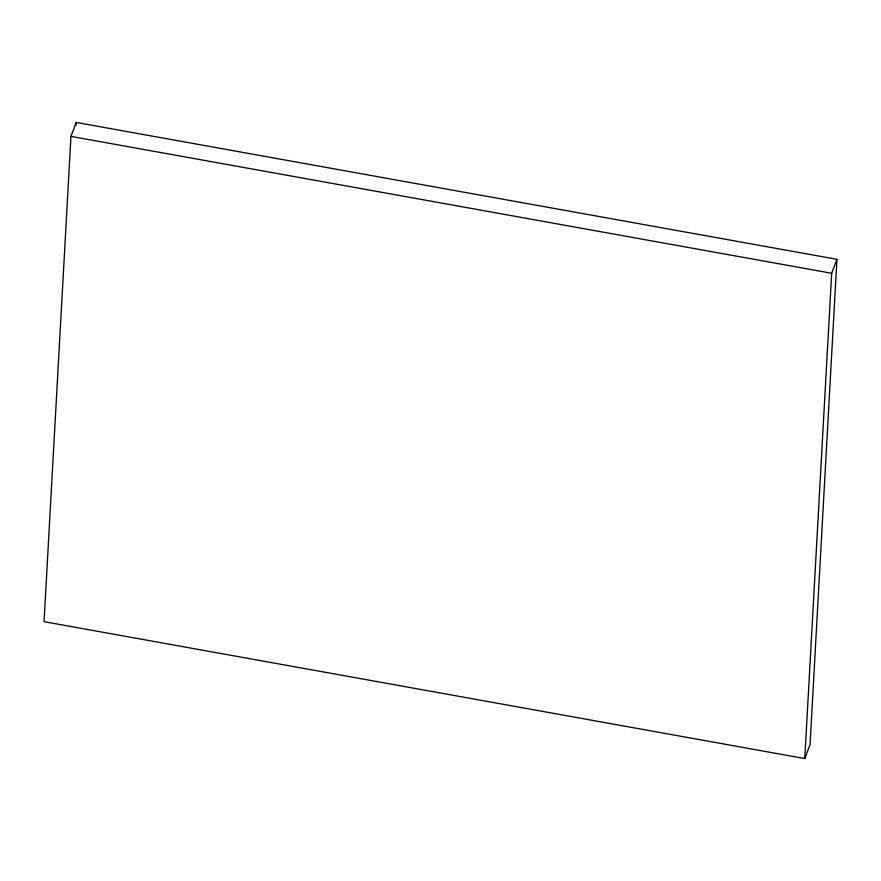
<?xml version="1.0" encoding="UTF-8"?>
<svg xmlns="http://www.w3.org/2000/svg" width="881" height="881" viewBox="0 0 881 881"><rect width="100%" height="100%" fill="white"/><g stroke="black" fill="none" stroke-linecap="round" stroke-linejoin="round"><path stroke-width="1.32" d="M70.954 136.39L44.05 621.678L804.771 758.563L810.046 744.61L836.95 259.322L76.229 122.437L70.954 136.39L831.675 273.275L836.95 259.322M76.074 125.179L76.229 122.437M804.771 758.563L831.675 273.275"/></g></svg>
